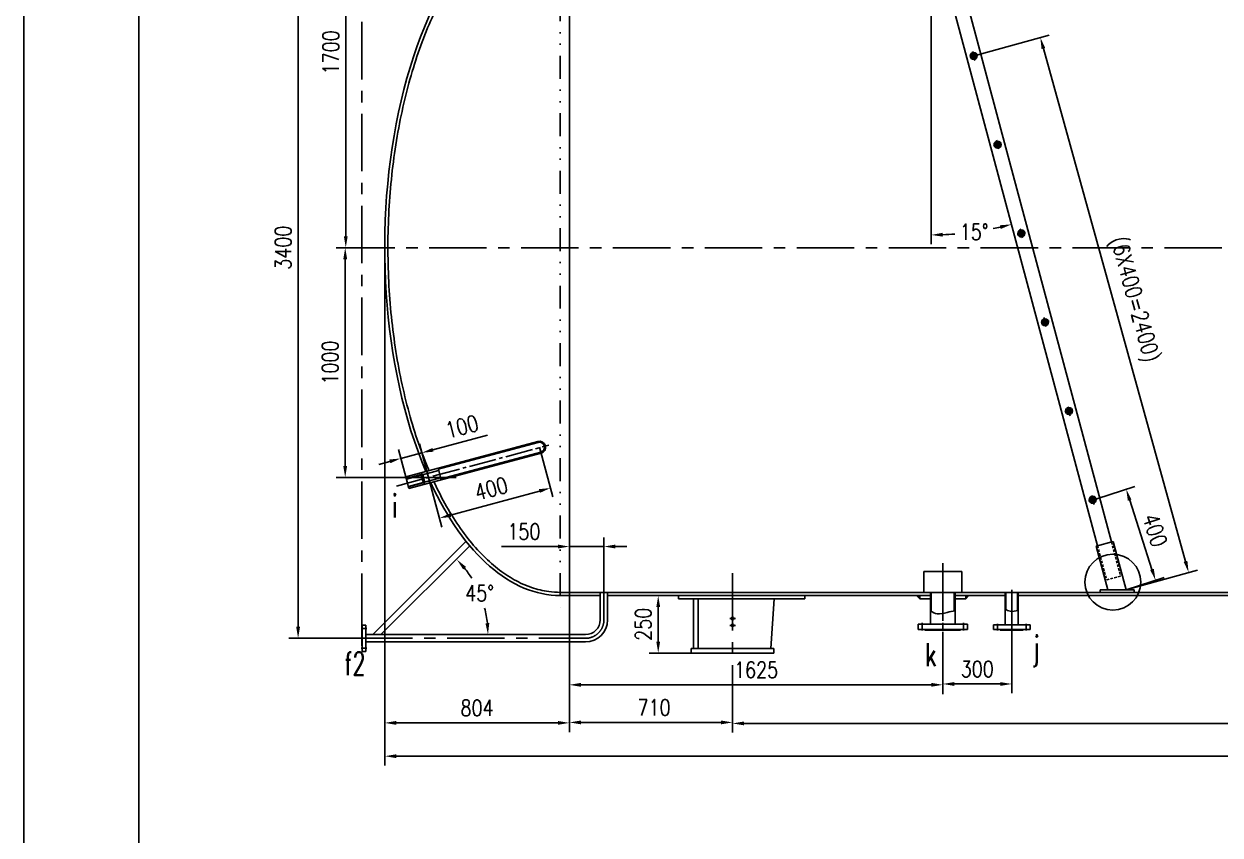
# Model space of a CAD drawing. Header units: millimetres. Extents: x -500 to 16320, y -200 to 11680.
# Drawn here: x -500 to 4706, y 5740 to 9270 of the extents above; entities that cross this region are included whole.
import ezdxf

# ---------------------------------------------------------------- set-up
doc = ezdxf.new("R2010")
doc.units = ezdxf.units.MM
doc.header["$LTSCALE"] = 200
for name, pattern in [('CENT2', [0.82, 0.6, -0.07, 0.08, -0.07]), ('CENTER', [2, 1.25, -0.25, 0.25, -0.25]), ('DASHED', [0.75, 0.5, -0.25]), ('DIVIDE', [1.25, 0.5, -0.25, 0, -0.25, 0, -0.25])]:
    doc.linetypes.add(name, pattern=pattern)
for name, color, linetype in [('1轮廓实线层', 7, 'Continuous'), ('2细线层', 4, 'Continuous'), ('3中心线层', 1, 'CENTER'), ('4虚线层', 6, 'DASHED'), ('5剖面线层', 2, 'Continuous'), ('6文字层', 3, 'Continuous'), ('7标注层', 4, 'Continuous'), ('8符号标注层', 4, 'Continuous'), ('9双点划线层', 6, 'DIVIDE'), ('B', 7, 'Continuous'), ('C2', 1, 'CENT2')]:
    doc.layers.add(name, color=color, linetype=linetype)
doc.styles.add('PC_TEXTSTYLE', font='romans.shx', dxfattribs={"width": 0.8, "bigfont": 'hzfs.shx'})
doc.styles.add('TH_GBDIM', font='romans.shx', dxfattribs={"width": 0.8, "bigfont": 'gbcbig.shx'})
doc.dimstyles.new('TH_GBDIM', dxfattribs={"dimscale": 20, "dimtxt": 3.5, "dimasz": 2.5, "dimexe": 2, "dimexo": 0, "dimgap": 1.5, "dimtad": 1, "dimdec": 1, "dimzin": 0, "dimdsep": 46, "dimtxsty": 'TH_GBDIM', "dimcen": 2.5, "dimclrd": 130, "dimclre": 130, "dimclrt": 3, "dimadec": 0, "dimazin": 0, "dimtfac": 0.714286, "dimtdec": 1, "dimtmove": 0, "dimatfit": 3, "dimfxl": 0, "dimtolj": 1, "dimtzin": 0, "dimlwd": -1, "dimlwe": -1, "dimarcsym": 0})

# ---------------------------------------------------------------- blocks, each defined once
blk = doc.blocks.new('*D16')
at = {"layer": '7标注层', "color": 130}
for p, q in [((1874.1, 6782.4), (1874.1, 6190.3)), ((2584.1, 6386.9), (2584.1, 6190.3)), ((2534.1, 6230.3), (1924.1, 6230.3))]:
    blk.add_line(p, q, dxfattribs=at)
for points in [[(1924.1, 6238.7), (1924.1, 6222), (1874.1, 6230.3)], [(2534.1, 6238.7), (2534.1, 6222), (2584.1, 6230.3)]]:
    blk.add_solid(points, dxfattribs=at)
at = {"layer": 'Defpoints', "color": 0}
for p in [(1874.1, 6782.4), (2584.1, 6386.9), (1874.1, 6230.3)]:
    blk.add_point(p, dxfattribs=at)
at = {"layer": '7标注层', "color": 3, "insert": (2242.5, 6295.3), "char_height": 70, "attachment_point": 5, "style": 'TH_GBDIM'}
blk.add_mtext('\\A1;710{}{}', dxfattribs=at)
blk = doc.blocks.new('*D17')
at = {"layer": '7标注层', "color": 130}
for p, q in [((3499.1, 6594.6), (3499.1, 6353.9)), ((1874.1, 6486.4), (1874.1, 6353.9)), ((1924.1, 6393.9), (3449.1, 6393.9))]:
    blk.add_line(p, q, dxfattribs=at)
for points in [[(1924.1, 6402.3), (1924.1, 6385.6), (1874.1, 6393.9)], [(3449.1, 6402.3), (3449.1, 6385.6), (3499.1, 6393.9)]]:
    blk.add_solid(points, dxfattribs=at)
at = {"layer": 'Defpoints', "color": 0}
for p in [(3499.1, 6594.6), (1874.1, 6486.4), (3499.1, 6393.9)]:
    blk.add_point(p, dxfattribs=at)
at = {"layer": '7标注层', "color": 3, "insert": (2686.6, 6458.9), "char_height": 70, "attachment_point": 5, "style": 'TH_GBDIM'}
blk.add_mtext('\\A1;1625{}{}', dxfattribs=at)
blk = doc.blocks.new('*D18')
at = {"layer": '7标注层', "color": 130}
for p, q in [((3799.1, 6594.6), (3799.1, 6357.6)), ((3499.1, 6393.9), (3499.1, 6437.6)), ((3549.1, 6397.6), (3749.1, 6397.6))]:
    blk.add_line(p, q, dxfattribs=at)
for points in [[(3549.1, 6405.9), (3549.1, 6389.2), (3499.1, 6397.6)], [(3749.1, 6405.9), (3749.1, 6389.2), (3799.1, 6397.6)]]:
    blk.add_solid(points, dxfattribs=at)
at = {"layer": 'Defpoints', "color": 0}
for p in [(3799.1, 6594.6), (3499.1, 6393.9), (3799.1, 6397.6)]:
    blk.add_point(p, dxfattribs=at)
at = {"layer": '7标注层', "color": 3, "insert": (3649.1, 6462.6), "char_height": 70, "attachment_point": 5, "style": 'TH_GBDIM'}
blk.add_mtext('\\A1;300{}{}', dxfattribs=at)
blk = doc.blocks.new('*D19')
at = {"layer": '7标注层', "color": 130}
for p, q in [((7460.5, 6386.9), (7460.5, 6186)), ((2584.1, 6230.3), (2584.1, 6186)), ((2634.1, 6226), (7410.5, 6226))]:
    blk.add_line(p, q, dxfattribs=at)
for points in [[(2634.1, 6234.3), (2634.1, 6217.7), (2584.1, 6226)], [(7410.5, 6234.3), (7410.5, 6217.7), (7460.5, 6226)]]:
    blk.add_solid(points, dxfattribs=at)
at = {"layer": 'Defpoints', "color": 0}
for p in [(7460.5, 6386.9), (2584.1, 6230.3), (7460.5, 6226)]:
    blk.add_point(p, dxfattribs=at)
at = {"layer": '7标注层', "color": 3, "insert": (5022.3, 6291), "char_height": 70, "attachment_point": 5, "style": 'TH_GBDIM'}
blk.add_mtext('\\A1;11780{}{}', dxfattribs=at)
blk = doc.blocks.new('*D21')
at = {"layer": '7标注层', "color": 130}
for p, q in [((1070.1, 8296.4), (1070.1, 6188.3)), ((1874.1, 6420.2), (1874.1, 6188.3)), ((1824.1, 6228.3), (1120.1, 6228.3))]:
    blk.add_line(p, q, dxfattribs=at)
for points in [[(1120.1, 6236.6), (1120.1, 6219.9), (1070.1, 6228.3)], [(1824.1, 6236.6), (1824.1, 6219.9), (1874.1, 6228.3)]]:
    blk.add_solid(points, dxfattribs=at)
at = {"layer": 'Defpoints', "color": 0}
for p in [(1070.1, 8296.4), (1874.1, 6420.2), (1070.1, 6228.3)]:
    blk.add_point(p, dxfattribs=at)
at = {"layer": '7标注层', "color": 3, "insert": (1472.1, 6293.3), "char_height": 70, "attachment_point": 5, "style": 'TH_GBDIM'}
blk.add_mtext('\\A1;804{}{}', dxfattribs=at)
blk = doc.blocks.new('*D22')
at = {"layer": '7标注层', "color": 130}
for p, q in [((1070.1, 8296.4), (858.3, 8296.4)), ((898.3, 8246.4), (898.3, 7346.4)), ((1152.7, 7296.4), (858.3, 7296.4))]:
    blk.add_line(p, q, dxfattribs=at)
for points in [[(890, 8246.4), (906.6, 8246.4), (898.3, 8296.4)], [(890, 7346.4), (906.6, 7346.4), (898.3, 7296.4)]]:
    blk.add_solid(points, dxfattribs=at)
at = {"layer": 'Defpoints', "color": 0}
for p in [(1070.1, 8296.4), (898.3, 7296.4), (1152.7, 7296.4)]:
    blk.add_point(p, dxfattribs=at)
at = {"layer": '7标注层', "color": 3, "insert": (833.3, 7796.4), "char_height": 70, "attachment_point": 5, "rotation": 90, "style": 'TH_GBDIM'}
blk.add_mtext('\\A1;1000{}{}', dxfattribs=at)
blk = doc.blocks.new('*D23')
at = {"layer": '7标注层', "color": 130}
for p, q in [((941.7, 9996.4), (860.8, 9996.4)), ((900.8, 8346.4), (900.8, 9946.4)), ((964.2, 8296.4), (860.8, 8296.4))]:
    blk.add_line(p, q, dxfattribs=at)
for points in [[(892.5, 9946.4), (909.2, 9946.4), (900.8, 9996.4)], [(892.5, 8346.4), (909.2, 8346.4), (900.8, 8296.4)]]:
    blk.add_solid(points, dxfattribs=at)
at = {"layer": 'Defpoints', "color": 0}
for p in [(900.8, 9996.4), (941.7, 9996.4), (964.2, 8296.4)]:
    blk.add_point(p, dxfattribs=at)
at = {"layer": '7标注层', "color": 3, "insert": (835.8, 9146.4), "char_height": 70, "attachment_point": 5, "rotation": 90, "style": 'TH_GBDIM'}
blk.add_mtext('\\A1;1700{}{}', dxfattribs=at)
blk = doc.blocks.new('*D24')
at = {"layer": '7标注层', "color": 130}
for p, q in [((860.8, 9996.4), (653.3, 9996.4)), ((693.3, 9946.4), (693.3, 6646.4)), ((941.7, 6596.4), (653.3, 6596.4))]:
    blk.add_line(p, q, dxfattribs=at)
for points in [[(684.9, 9946.4), (701.6, 9946.4), (693.3, 9996.4)], [(684.9, 6646.4), (701.6, 6646.4), (693.3, 6596.4)]]:
    blk.add_solid(points, dxfattribs=at)
at = {"layer": 'Defpoints', "color": 0}
for p in [(860.8, 9996.4), (693.3, 6596.4), (941.7, 6596.4)]:
    blk.add_point(p, dxfattribs=at)
at = {"layer": '7标注层', "color": 3, "insert": (628.3, 8296.4), "char_height": 70, "attachment_point": 5, "rotation": 90, "style": 'TH_GBDIM'}
blk.add_mtext('\\A1;3400{}{}', dxfattribs=at)
blk = doc.blocks.new('*D25')
at = {"layer": '7标注层', "color": 130}
for p, q in [((4168.9, 7203.9), (4335.3, 7257.5)), ((4409.6, 6896.4), (4312.5, 7197.6)), ((4296.7, 6807.5), (4463, 6861))]:
    blk.add_line(p, q, dxfattribs=at)
for points in [[(4320.5, 7200.2), (4304.6, 7195.1), (4297.2, 7245.2)], [(4417.5, 6898.9), (4401.7, 6893.8), (4424.9, 6848.8)]]:
    blk.add_solid(points, dxfattribs=at)
at = {"layer": 'Defpoints', "color": 0}
for p in [(4297.2, 7245.2), (4168.9, 7203.9), (4296.7, 6807.5)]:
    blk.add_point(p, dxfattribs=at)
at = {"layer": '7标注层', "color": 3, "insert": (4422.9, 7066.9), "char_height": 70, "attachment_point": 5, "rotation": 287.8572, "style": 'TH_GBDIM'}
blk.add_mtext('\\A1;400{}{}', dxfattribs=at)
blk = doc.blocks.new('*D26')
at = {"layer": '7标注层', "color": 130}
for p, q in [((3651.3, 9135.7), (3962.2, 9221.9)), ((3937, 9163), (4555.6, 6931.1)), ((4296.7, 6807.5), (4607.5, 6893.6))]:
    blk.add_line(p, q, dxfattribs=at)
for points in [[(3945, 9165.3), (3928.9, 9160.8), (3923.6, 9211.2)], [(4563.7, 6933.3), (4547.6, 6928.9), (4569, 6882.9)]]:
    blk.add_solid(points, dxfattribs=at)
at = {"layer": 'Defpoints', "color": 0}
for p in [(3651.3, 9135.7), (4569, 6882.9), (4296.7, 6807.5)]:
    blk.add_point(p, dxfattribs=at)
at = {"layer": '7标注层', "color": 3, "insert": (4326.6, 8069.3), "char_height": 70, "attachment_point": 5, "rotation": 285.4923, "style": 'TH_GBDIM'}
blk.add_mtext('\\A1;(6X400=2400){}{}', dxfattribs=at)
blk = doc.blocks.new('*D28')
at = {"layer": '7标注层', "color": 130}
blk.add_line((3448.7, 9318.6), (3448.7, 8311.9), dxfattribs=at)
for start, end in [(281.5425, 282.8772), (272.1228, 274.3932)]:
    blk.add_arc((3448.7, 9701.5), 1349.6, start, end, dxfattribs=at)
for points in [[(3747.5, 8393.9), (3751.5, 8377.8), (3798, 8397.9)], [(3498.9, 8344.5), (3498.6, 8361.2), (3448.7, 8351.9)]]:
    blk.add_solid(points, dxfattribs=at)
at = {"layer": 'Defpoints', "color": 0}
for p in [(3442.6, 9724.3), (3448.7, 9701.5), (3448.7, 9318.6), (3566.4, 8357), (4172.8, 6999.4)]:
    blk.add_point(p, dxfattribs=at)
at = {"layer": '7标注层', "color": 3, "insert": (3635.4, 8364.9), "char_height": 70, "attachment_point": 5, "style": 'TH_GBDIM'}
blk.add_mtext('\\A1;15%%d{}{}', dxfattribs=at)
blk = doc.blocks.new('*D53')
at = {"layer": '7标注层', "color": 130}
for p, q in [((1743.8, 7427.7), (1802.3, 7211.9)), ((1260.5, 7296.4), (1319.1, 7080.7)), ((1356.9, 7132.4), (1743.6, 7237.4))]:
    blk.add_line(p, q, dxfattribs=at)
for points in [[(1741.4, 7245.5), (1745.8, 7229.4), (1791.9, 7250.5)], [(1354.7, 7140.4), (1359.1, 7124.4), (1308.6, 7119.3)]]:
    blk.add_solid(points, dxfattribs=at)
at = {"layer": 'Defpoints', "color": 0}
for p in [(1743.8, 7427.7), (1260.5, 7296.4), (1791.9, 7250.5)]:
    blk.add_point(p, dxfattribs=at)
at = {"layer": '7标注层', "color": 3, "insert": (1533.8, 7247.8), "char_height": 70, "attachment_point": 5, "rotation": 15.1938, "style": 'TH_GBDIM'}
blk.add_mtext('\\A1;400{}{}', dxfattribs=at)
blk = doc.blocks.new('*D54')
at = {"layer": '7标注层', "color": 130}
for p, q in [((1280.1, 7416.7), (1517.7, 7480.3)), ((1169.4, 7272), (1130.3, 7417.9)), ((1140.6, 7379.3), (1231.8, 7403.7)), ((1260.5, 7296.4), (1221.4, 7442.4)), ((1092.3, 7366.4), (1044.1, 7353.4))]:
    blk.add_line(p, q, dxfattribs=at)
for points in [[(1277.9, 7424.7), (1282.2, 7408.6), (1231.8, 7403.7)], [(1090.2, 7374.4), (1094.5, 7358.3), (1140.6, 7379.3)]]:
    blk.add_solid(points, dxfattribs=at)
at = {"layer": 'Defpoints', "color": 0}
for p in [(1231.8, 7403.7), (1260.5, 7296.4), (1169.4, 7272)]:
    blk.add_point(p, dxfattribs=at)
at = {"layer": '7标注层', "color": 3, "insert": (1406.2, 7517.7), "char_height": 70, "attachment_point": 5, "rotation": 15, "style": 'TH_GBDIM'}
blk.add_mtext('\\A1;100{}{}', dxfattribs=at)
blk = doc.blocks.new('*D56')
at = {"layer": '7标注层', "color": 130}
for p, q in [((2349.1, 6782.4), (2220.6, 6782.4)), ((2260.6, 6732.4), (2260.6, 6582.4)), ((2404.1, 6532.4), (2220.6, 6532.4))]:
    blk.add_line(p, q, dxfattribs=at)
for points in [[(2252.3, 6732.4), (2269, 6732.4), (2260.6, 6782.4)], [(2252.3, 6582.4), (2269, 6582.4), (2260.6, 6532.4)]]:
    blk.add_solid(points, dxfattribs=at)
at = {"layer": 'Defpoints', "color": 0}
for p in [(2349.1, 6782.4), (2260.6, 6532.4), (2404.1, 6532.4)]:
    blk.add_point(p, dxfattribs=at)
at = {"layer": '7标注层', "color": 3, "insert": (2195.6, 6657.4), "char_height": 70, "attachment_point": 5, "rotation": 90, "style": 'TH_GBDIM'}
blk.add_mtext('\\A1;250{}{}', dxfattribs=at)
blk = doc.blocks.new('*D60')
at = {"layer": '7标注层', "color": 130}
for start, end in [(32.0851, 38.7922), (6.2078, 14.4547)]:
    blk.add_arc((1058, 6612.4), 461.7, start, end, dxfattribs=at)
for points in [[(1411.7, 6896.1), (1424.1, 6907.2), (1384.5, 6938.9)], [(1525.4, 6662.8), (1508.7, 6661.9), (1519.7, 6612.4)]]:
    blk.add_solid(points, dxfattribs=at)
at = {"layer": 'Defpoints', "color": 0}
for p in [(1387.7, 6942.1), (1504, 6731.9), (892.7, 6612.4), (1058, 6612.4), (1838.8, 6612.4)]:
    blk.add_point(p, dxfattribs=at)
at = {"layer": '7标注层', "color": 3, "insert": (1483.1, 6792.7), "char_height": 70, "attachment_point": 5, "style": 'TH_GBDIM'}
blk.add_mtext('\\A1;45%%d{}{}', dxfattribs=at)
blk = doc.blocks.new('*D63')
at = {"layer": '7标注层', "color": 130}
for p, q in [((1874.1, 6796.4), (1874.1, 7035.7)), ((2024.1, 6796.4), (2024.1, 7035.7)), ((1824.1, 6995.7), (1578.1, 6995.7)), ((2024.1, 6995.7), (1874.1, 6995.7)), ((2074.1, 6995.7), (2124.1, 6995.7))]:
    blk.add_line(p, q, dxfattribs=at)
for points in [[(1824.1, 7004.1), (1824.1, 6987.4), (1874.1, 6995.7)], [(2074.1, 7004.1), (2074.1, 6987.4), (2024.1, 6995.7)]]:
    blk.add_solid(points, dxfattribs=at)
at = {"layer": 'Defpoints', "color": 0}
for p in [(1874.1, 6995.7), (1874.1, 6796.4), (2024.1, 6796.4)]:
    blk.add_point(p, dxfattribs=at)
at = {"layer": '7标注层', "color": 3, "insert": (1676.1, 7060.7), "char_height": 70, "attachment_point": 5, "style": 'TH_GBDIM'}
blk.add_mtext('\\A1;150{}{}', dxfattribs=at)
blk = doc.blocks.new('*D70')
at = {"layer": '7标注层', "color": 130}
for p, q in [((8974.5, 8296.4), (8974.5, 6043.3)), ((1070.1, 6188.3), (1070.1, 6043.3)), ((8924.5, 6083.3), (1120.1, 6083.3))]:
    blk.add_line(p, q, dxfattribs=at)
for points in [[(1120.1, 6091.6), (1120.1, 6075), (1070.1, 6083.3)], [(8924.5, 6091.6), (8924.5, 6075), (8974.5, 6083.3)]]:
    blk.add_solid(points, dxfattribs=at)
at = {"layer": 'Defpoints', "color": 0}
for p in [(8974.5, 8296.4), (1070.1, 6188.3), (1070.1, 6083.3)]:
    blk.add_point(p, dxfattribs=at)
at = {"layer": '7标注层', "color": 3, "insert": (5022.3, 6148.3), "char_height": 70, "attachment_point": 5, "style": 'TH_GBDIM'}
blk.add_mtext('\\A1;~14808{}{}', dxfattribs=at)

msp = doc.modelspace()

# ---------------------------------------------------------------- hatches: boundary and pattern name
at = {"layer": '5剖面线层'}
for points in [[(3399.15, 6768.42), (3399.15, 6782.42), (3385.15, 6782.42)], [(3599.15, 6782.42), (3613.15, 6782.42), (3599.15, 6768.42)]]:
    msp.add_hatch(color=256, dxfattribs=at).paths.add_polyline_path(points)

# ---------------------------------------------------------------- linework, layer by layer
for p, q in [((1874.15, 9810.42), (1874.15, 6782.42)), ((3442.61, 9724.34), (4172.76, 6999.37)), ((3505.65, 9732.5), (3752.39, 8811.65)), ((3752.39, 8811.65), (4233.62, 7015.67)), ((1162.09, 7299.24), (1736.9, 7453.26)), ((1303.42, 7332.36), (1738.09, 7448.83)), ((1175.81, 7248.05), (1750.62, 7402.07)), ((1314.76, 7290.03), (1749.43, 7406.5)), ((1162.09, 7299.24), (1175.81, 7248.05)), ((1164.16, 7291.51), (1228.43, 7308.73)), ((1227.85, 7310.89), (1234.22, 7312.6)), ((1238.59, 7270.84), (1227.85, 7310.89)), ((1244.96, 7272.55), (1234.22, 7312.6)), ((1235.32, 7308.51), (1304.82, 7327.13)), ((1243.86, 7276.63), (1313.36, 7295.26)), ((1238.59, 7270.84), (1244.96, 7272.55)), ((1018.38, 6612.42), (1424.46, 7018.5)), ((1053.74, 6612.42), (1440.35, 6999.04)), ((4166, 6997.56), (4240.38, 7017.49)), ((4166, 6997.56), (4216.94, 6807.45)), ((4240.38, 7017.49), (4296.66, 6807.45)), ((3416.02, 6887.02), (3416.02, 6796.42)), ((3416.02, 6887.02), (3499.15, 6887.02)), ((3582.28, 6887.02), (3499.15, 6887.02)), ((3582.28, 6887.02), (3582.28, 6796.42)), ((1834.15, 6796.42), (8210.45, 6796.42)), ((1834.15, 6782.42), (2008.15, 6782.42)), ((1834.15, 6782.42), (2008.15, 6782.42)), ((2008.15, 6676.42), (2008.15, 6796.42)), ((2040.15, 6676.42), (2040.15, 6796.42)), ((2040.15, 6782.42), (3444.65, 6782.42)), ((2349.15, 6782.42), (2349.15, 6768.42)), ((2349.15, 6768.42), (2899.15, 6768.42)), ((2414.15, 6768.42), (2414.15, 6552.42)), ((2434.15, 6768.42), (2434.15, 6552.42)), ((2764.56, 6768.42), (2750.15, 6552.42)), ((2899.15, 6782.42), (2899.15, 6768.42)), ((3399.15, 6768.42), (3385.15, 6782.42)), ((3399.15, 6782.42), (3399.15, 6768.42)), ((3399.15, 6768.42), (3445.15, 6768.42)), ((3399.15, 6768.42), (3444.65, 6768.42)), ((3445.15, 6796.42), (3445.15, 6658.42)), ((3449.15, 6796.42), (3449.15, 6712.88)), ((3549.15, 6796.42), (3549.15, 6715.86)), ((3553.15, 6796.42), (3553.15, 6658.42)), ((3553.65, 6782.42), (3770.65, 6782.42)), ((3599.15, 6768.42), (3553.65, 6768.42)), ((3599.15, 6768.42), (3613.15, 6782.42)), ((3599.15, 6782.42), (3599.15, 6768.42)), ((3770.65, 6796.42), (3770.65, 6654.42)), ((3774.15, 6796.42), (3774.15, 6721.8)), ((3824.15, 6796.42), (3824.15, 6716.14)), ((3827.65, 6796.42), (3827.65, 6654.42)), ((3827.65, 6782.42), (7997.95, 6782.42)), ((4184.74, 6807.45), (4331.94, 6807.45)), ((4184.74, 6807.45), (4184.74, 6796.42)), ((4331.94, 6807.45), (4331.94, 6796.42)), ((972.15, 6628.92), (972.15, 6563.92)), ((988.15, 6612.42), (1944.15, 6612.42)), ((3576.65, 6635.42), (3420.5, 6635.42)), ((3849.15, 6635.42), (3749.15, 6635.42)), ((988.15, 6580.42), (1944.15, 6580.42)), ((2404.15, 6552.42), (2764.15, 6552.42)), ((2404.15, 6552.42), (2404.15, 6532.42)), ((2404.15, 6532.42), (2764.15, 6532.42)), ((2764.15, 6552.42), (2764.15, 6532.42))]:
    msp.add_line(p, q)
for centre, radius in [((3633.81, 9131.06), 15.22), ((3737.34, 8744.69), 15.22), ((3840.87, 8358.31), 15.22), ((3944.4, 7971.94), 15.22), ((4047.92, 7585.57), 15.22), ((4151.45, 7199.2), 15.22), ((2584.15, 6682.42), 5.5), ((2584.15, 6652.42), 5.5)]:
    msp.add_circle(centre, radius)
for centre, radius, start, end in [((1743.76, 7427.66), 26.5, 285, 105), ((1743.76, 7427.66), 21.91, 285, 105), ((1944.15, 6676.42), 96, 270, 360), ((1944.15, 6676.42), 64, 270, 360)]:
    msp.add_arc(centre, radius, start, end)
for start_param, end_param in [(0, 2.2695064), (2.3126124, 3.1415927)]:
    msp.add_ellipse((1834.15, 8296.42), major_axis=(0, 1514), ratio=0.5046235, start_param=start_param, end_param=end_param)
for points, knots in [([(1834.15, 9796.42), (1813.72, 9796.42), (1793.29, 9794.74), (1747.66, 9787.19), (1722.48, 9780.43), (1672.49, 9761.76), (1647.68, 9749.84), (1598.67, 9720.91), (1574.48, 9703.9), (1526.99, 9664.93), (1503.69, 9642.97), (1458.28, 9594.3), (1436.16, 9567.6), (1393.36, 9509.73), (1372.69, 9478.56), (1333.03, 9412.1), (1314.04, 9376.8), (1277.97, 9302.46), (1260.89, 9263.41), (1228.82, 9181.99), (1213.84, 9139.61), (1186.15, 9051.99), (1173.44, 9006.75), (1150.43, 8913.88), (1140.13, 8866.25), (1122.06, 8769.12), (1114.29, 8719.63), (1101.35, 8619.29), (1096.18, 8568.46), (1088.53, 8466), (1086.03, 8414.37), (1083.73, 8310.88), (1083.93, 8259.02), (1087.02, 8155.61), (1089.92, 8104.07), (1098.36, 8001.85), (1103.91, 7951.18), (1117.62, 7851.25), (1125.77, 7802), (1144.59, 7705.44), (1155.25, 7658.13), (1178.97, 7565.97), (1192.03, 7521.12), (1220.38, 7434.36), (1235.68, 7392.45), (1255.58, 7343.48), (1259.18, 7334.82), (1262.83, 7326.23)], [0, 0, 0, 0, 0.0832503, 0.0832503, 0.1863645, 0.1863645, 0.2894788, 0.2894788, 0.3925931, 0.3925931, 0.4957074, 0.4957074, 0.5988216, 0.5988216, 0.7019359, 0.7019359, 0.8050502, 0.8050502, 0.9081645, 0.9081645, 1.0112787, 1.0112787, 1.114393, 1.114393, 1.2175073, 1.2175073, 1.3206216, 1.3206216, 1.4237358, 1.4237358, 1.5268501, 1.5268501, 1.6299644, 1.6299644, 1.7330787, 1.7330787, 1.8361929, 1.8361929, 1.9393072, 1.9393072, 2.0424215, 2.0424215, 2.1455358, 2.1455358, 2.24865, 2.24865, 2.2710774, 2.2710774, 2.2710774, 2.2710774]), ([(1284.62, 7277.2), (1290.97, 7263.52), (1297.45, 7250.08), (1322.37, 7200.27), (1341.62, 7165.56), (1381.77, 7100.32), (1402.68, 7069.79), (1445.89, 7013.24), (1468.2, 6987.22), (1513.96, 6939.96), (1537.4, 6918.72), (1585.15, 6881.21), (1609.46, 6864.95), (1658.64, 6837.52), (1683.52, 6826.37), (1733.61, 6809.21), (1758.82, 6803.21), (1800.76, 6797.55), (1817.45, 6796.42), (1834.15, 6796.42)], [2.31460146, 2.31460146, 2.31460146, 2.31460146, 2.35176431, 2.35176431, 2.45487859, 2.45487859, 2.55799286, 2.55799286, 2.66110714, 2.66110714, 2.76422141, 2.76422141, 2.86733569, 2.86733569, 2.97044996, 2.97044996, 3.07356424, 3.07356424, 3.14159265, 3.14159265, 3.14159265, 3.14159265])]:
    msp.add_open_spline(points, degree=3, knots=knots)
at = {"layer": '1轮廓实线层'}
for p, q in [((0, 0), (0, 11480)), ((3633.81, 9144.91), (3621.81, 9137.98)), ((3621.81, 9137.98), (3621.81, 9124.13)), ((3621.81, 9124.13), (3633.81, 9117.2)), ((3645.81, 9137.98), (3633.81, 9144.91)), ((3633.81, 9117.2), (3645.81, 9124.13)), ((3645.81, 9124.13), (3645.81, 9137.98)), ((3723.84, 8744.78), (3730.77, 8756.78)), ((3730.77, 8756.78), (3744.62, 8756.78)), ((3744.62, 8756.78), (3751.55, 8744.78)), ((3730.77, 8732.78), (3723.84, 8744.78)), ((3744.62, 8732.78), (3730.77, 8732.78)), ((3751.55, 8744.78), (3744.62, 8732.78)), ((3827.01, 8358.31), (3833.94, 8370.31)), ((3833.94, 8346.31), (3827.01, 8358.31)), ((3833.94, 8370.31), (3847.8, 8370.31)), ((3847.8, 8346.31), (3833.94, 8346.31)), ((3847.8, 8370.31), (3854.73, 8358.31)), ((3854.73, 8358.31), (3847.8, 8346.31)), ((3930.89, 7972.04), (3937.82, 7984.04)), ((3937.82, 7960.04), (3930.89, 7972.04)), ((3937.82, 7984.04), (3951.68, 7984.04)), ((3951.68, 7984.04), (3958.61, 7972.04)), ((3958.61, 7972.04), (3951.68, 7960.04)), ((3951.68, 7960.04), (3937.82, 7960.04)), ((4047.92, 7599.43), (4035.92, 7592.5)), ((4035.92, 7592.5), (4035.92, 7578.65)), ((4035.92, 7578.65), (4047.92, 7571.72)), ((4059.92, 7592.5), (4047.92, 7599.43)), ((4047.92, 7571.72), (4059.92, 7578.65)), ((4059.92, 7578.65), (4059.92, 7592.5)), ((4151.8, 7213.15), (4139.8, 7206.23)), ((4139.8, 7206.23), (4139.8, 7192.37)), ((4139.8, 7192.37), (4151.8, 7185.44)), ((4163.8, 7206.23), (4151.8, 7213.15)), ((4151.8, 7185.44), (4163.8, 7192.37)), ((4163.8, 7192.37), (4163.8, 7206.23)), ((970.15, 6612.92), (970.15, 6628.92)), ((970.15, 6628.92), (972.15, 6628.92)), ((970.15, 6596.42), (970.15, 6612.92)), ((972.15, 6645.92), (972.15, 6653.92)), ((972.15, 6653.92), (988.15, 6653.92)), ((972.15, 6631.92), (972.15, 6645.92)), ((972.15, 6628.92), (972.15, 6631.92)), ((988.15, 6653.92), (988.15, 6645.92)), ((988.15, 6645.92), (988.15, 6631.92)), ((988.15, 6631.92), (988.15, 6612.92)), ((988.15, 6612.92), (988.15, 6596.42)), ((3391.65, 6635.42), (3391.65, 6658.42)), ((3391.65, 6658.42), (3400.15, 6658.42)), ((3400.15, 6635.42), (3391.65, 6635.42)), ((3400.15, 6658.42), (3418.15, 6658.42)), ((3418.15, 6635.42), (3400.15, 6635.42)), ((3418.15, 6658.42), (3444.15, 6658.42)), ((3421.65, 6635.42), (3418.15, 6635.42)), ((3421.65, 6632.42), (3421.65, 6635.42)), ((3444.15, 6632.42), (3421.65, 6632.42)), ((3444.15, 6658.42), (3499.15, 6658.42)), ((3499.15, 6632.42), (3444.15, 6632.42)), ((3554.15, 6658.42), (3499.15, 6658.42)), ((3499.15, 6632.42), (3554.15, 6632.42)), ((3580.15, 6658.42), (3554.15, 6658.42)), ((3554.15, 6632.42), (3576.65, 6632.42)), ((3576.65, 6635.42), (3580.15, 6635.42)), ((3576.65, 6632.42), (3576.65, 6635.42)), ((3598.15, 6658.42), (3580.15, 6658.42)), ((3580.15, 6635.42), (3598.15, 6635.42)), ((3606.65, 6658.42), (3598.15, 6658.42)), ((3598.15, 6635.42), (3606.65, 6635.42)), ((3606.65, 6635.42), (3606.65, 6658.42)), ((3719.15, 6635.42), (3719.15, 6654.42)), ((3719.15, 6654.42), (3727.65, 6654.42)), ((3727.65, 6635.42), (3719.15, 6635.42)), ((3727.65, 6654.42), (3745.65, 6654.42)), ((3745.65, 6635.42), (3727.65, 6635.42)), ((3745.65, 6654.42), (3769.65, 6654.42)), ((3749.15, 6635.42), (3745.65, 6635.42)), ((3749.15, 6632.42), (3749.15, 6635.42)), ((3769.65, 6632.42), (3749.15, 6632.42)), ((3769.65, 6654.42), (3799.15, 6654.42)), ((3799.15, 6632.42), (3769.65, 6632.42)), ((3828.65, 6654.42), (3799.15, 6654.42)), ((3799.15, 6632.42), (3828.65, 6632.42)), ((3852.65, 6654.42), (3828.65, 6654.42)), ((3828.65, 6632.42), (3849.15, 6632.42)), ((3849.15, 6635.42), (3852.65, 6635.42)), ((3849.15, 6632.42), (3849.15, 6635.42)), ((3870.65, 6654.42), (3852.65, 6654.42)), ((3852.65, 6635.42), (3870.65, 6635.42)), ((3879.15, 6654.42), (3870.65, 6654.42)), ((3870.65, 6635.42), (3879.15, 6635.42)), ((3879.15, 6635.42), (3879.15, 6654.42)), ((970.15, 6596.42), (970.15, 6579.92)), ((970.15, 6579.92), (970.15, 6563.92)), ((970.15, 6563.92), (972.15, 6563.92)), ((972.15, 6563.92), (972.15, 6560.92)), ((972.15, 6560.92), (972.15, 6546.92)), ((988.15, 6579.92), (988.15, 6596.42)), ((988.15, 6560.92), (988.15, 6579.92)), ((988.15, 6546.92), (988.15, 6560.92)), ((972.15, 6546.92), (972.15, 6538.92)), ((972.15, 6538.92), (988.15, 6538.92)), ((988.15, 6538.92), (988.15, 6546.92))]:
    msp.add_line(p, q, dxfattribs=at)
for centre, radius in [((3633.81, 9131.06), 11.4), ((3633.81, 9131.06), 6.4), ((3737.69, 8744.78), 11.4), ((3737.69, 8744.78), 6.4), ((3840.87, 8358.31), 11.4), ((3840.87, 8358.31), 6.4), ((3944.75, 7972.04), 11.4), ((3944.75, 7972.04), 6.4), ((4047.92, 7585.57), 11.4), ((4047.92, 7585.57), 6.4), ((4151.8, 7199.3), 11.4), ((4151.8, 7199.3), 6.4)]:
    msp.add_circle(centre, radius, dxfattribs=at)
at = {"layer": '2细线层'}
for p, q in [((-500, -200), (-500, 11680)), ((1164.68, 7289.58), (1228.95, 7306.8)), ((1173.22, 7257.71), (1237.49, 7274.93))]:
    msp.add_line(p, q, dxfattribs=at)
for centre, start, end in [((3633.81, 9131.06), 180, 90), ((3737.69, 8744.78), 300, 210), ((3840.87, 8358.31), 300, 210), ((3944.75, 7972.04), 300, 210), ((4047.92, 7585.57), 180, 90), ((4151.8, 7199.3), 180, 90)]:
    msp.add_arc(centre, 8, start, end, dxfattribs=at)
for points, knots in [([(3445.15, 6715.35), (3454.79, 6709.2), (3477.58, 6697.47), (3513.97, 6708.88), (3541.46, 6714.97), (3553.15, 6716.39)], [14.5843445, 14.5843445, 14.5843445, 14.5843445, 47.469224, 91.1638912, 124.511303, 124.511303, 124.511303, 124.511303]), ([(3770.65, 6724.01), (3777.63, 6719.4), (3795.18, 6710.79), (3815.63, 6714.9), (3827.65, 6716.67)], [23.8725227, 23.8725227, 23.8725227, 23.8725227, 48.5829351, 83.8618823, 83.8618823, 83.8618823, 83.8618823])]:
    msp.add_open_spline(points, degree=3, knots=knots, dxfattribs=at)
at = {"layer": '3中心线层'}
for p, q in [((970.15, 6628.92), (970.15, 9963.92)), ((3651.3, 9135.74), (3616.33, 9126.37)), ((3628.86, 9149.54), (3639.25, 9110.76)), ((3754.83, 8749.37), (3719.85, 8740)), ((3742.65, 8726.3), (3732.26, 8765.07)), ((3858.36, 8363), (3823.38, 8353.63)), ((3845.82, 8339.83), (3835.43, 8378.61)), ((863.68, 8296.42), (9299.96, 8296.42)), ((3961.88, 7976.63), (3926.91, 7967.26)), ((3949.7, 7953.56), (3939.31, 7992.33)), ((4042.97, 7604.06), (4053.36, 7565.28)), ((4065.41, 7590.26), (4030.44, 7580.89)), ((1152.69, 7296.42), (1381.19, 7296.42)), ((4168.94, 7203.89), (4133.96, 7194.52)), ((4146.85, 7217.78), (4157.24, 7179.01)), ((2584.15, 6880.14), (2584.15, 6386.87)), ((3499.15, 6923.02), (3499.15, 6594.61)), ((2024.15, 6676.42), (2024.15, 6827.03)), ((3799.15, 6807.78), (3799.15, 6594.61)), ((2572.46, 6682.42), (2597.45, 6682.42)), ((967.15, 6638.92), (992.15, 6638.92)), ((2572.46, 6652.42), (2597.45, 6652.42)), ((3409.15, 6630.42), (3409.15, 6663.42)), ((3409.15, 6663.42), (3409.15, 6663.42)), ((3409.15, 6663.42), (3409.15, 6663.42)), ((3409.15, 6663.42), (3409.15, 6663.42)), ((3409.15, 6663.42), (3409.15, 6663.42)), ((3499.15, 6627.42), (3499.15, 6663.42)), ((3499.15, 6632.42), (3499.15, 6627.42)), ((3589.15, 6630.42), (3589.15, 6663.42)), ((3736.65, 6630.42), (3736.65, 6659.42)), ((3799.15, 6627.42), (3799.15, 6659.42)), ((3861.65, 6630.42), (3861.65, 6659.42)), ((941.7, 6596.42), (1944.15, 6596.42)), ((965.15, 6596.42), (993.15, 6596.42)), ((967.15, 6553.92), (992.15, 6553.92))]:
    msp.add_line(p, q, dxfattribs=at)
msp.add_arc((1944.15, 6676.42), 80, 270, 360, dxfattribs=at)
at = {"layer": '4虚线层', "ltscale": 0.1125}
for p, q in [((4172.76, 6999.37), (4212.66, 6850.49)), ((4233.62, 7015.67), (4273.51, 6866.79)), ((4212.66, 6850.49), (4273.51, 6866.79))]:
    msp.add_line(p, q, dxfattribs=at)
at = {"layer": '8符号标注层'}
msp.add_circle((4239.22, 6840.92), 121.65, dxfattribs=at)
at = {"layer": '9双点划线层'}
msp.add_line((1834.15, 9882.43), (1834.15, 6702.81), dxfattribs=at)
at = {"layer": 'B'}
for p, q in [((1315.95, 7285.6), (1302.23, 7336.79)), ((1173.74, 7255.77), (1238.01, 7272.99))]:
    msp.add_line(p, q, dxfattribs=at)
at = {"layer": 'C2'}
msp.add_line((1121.71, 7259.23), (1783.82, 7436.64), dxfattribs=at)

# ---------------------------------------------------------------- texts
at = {"layer": '6文字层', "style": 'PC_TEXTSTYLE', "width": 0.667}
for s, p in [('i', (1102.19, 7121.51)), ('k', (3422.35, 6475.6)), ('j', (3890.76, 6506.53)), ('f2', (895.53, 6436.19))]:
    msp.add_text(s, height=100, dxfattribs=at).set_placement(p)

# ---------------------------------------------------------------- dimensions: what is measured, and where the dimension line sits
at = {"layer": '7标注层'}
for base, p1, p2, text, picture, middle in [((693.27, 6596.42), (860.83, 9996.42), (941.7, 6596.42), '3400{}{}', '*D24', (628.27, 8296.42)), ((900.83, 9996.42), (964.23, 8296.42), (941.7, 9996.42), '1700{}{}', '*D23', (835.83, 9146.42)), ((898.31, 7296.42), (1070.15, 8296.42), (1152.69, 7296.42), '1000{}{}', '*D22', (833.31, 7796.42)), ((2260.62, 6532.42), (2349.15, 6782.42), (2404.15, 6532.42), '250{}{}', '*D56', (2195.62, 6657.42))]:
    dim = msp.add_linear_dim(base=base, p1=p1, p2=p2, angle=90, text=text, dimstyle='TH_GBDIM', override={"dimgap": 1.5, "dimtad": 1, "dimjust": 0, "dimse1": 0, "dimse2": 0, "dimsd1": 0, "dimsd2": 0, "dimclrt": 3, "dimtvp": 0}, dxfattribs=at)
    dim.commit()
    dim.dimension.update_dxf_attribs({"geometry": picture, "text_midpoint": middle})
for base, line1, line2, text, picture, middle in [((3566.36, 8357.03), ((3442.61, 9724.34), (4172.76, 6999.37)), ((3448.73, 9701.49), (3448.73, 9318.61)), '15%%d{}{}', '*D28', (3635.45, 8364.87)), ((1504.02, 6731.92), ((1058.04, 6612.42), (1387.69, 6942.07)), ((892.68, 6612.42), (1838.79, 6612.42)), '45%%d{}{}', '*D60', (1483.11, 6792.67))]:
    dim = msp.add_angular_dim_2l(base=base, line1=line1, line2=line2, text=text, dimstyle='TH_GBDIM', override={"dimtad": 0, "dimtih": 1, "dimtoh": 1, "dimclrt": 3}, dxfattribs=at)
    dim.commit()
    dim.dimension.update_dxf_attribs({"geometry": picture, "text_midpoint": middle, "dimtype": 162})
for p1, p2, distance, text, picture, middle in [((3651.3, 9135.74), (4296.66, 6807.45), 282.58, '(6X400=2400){}{}', '*D26', (4326.6, 8069.34)), ((4296.66, 6807.45), (4168.94, 7203.89), -134.75, '400{}{}', '*D25', (4422.93, 7066.92))]:
    dim = msp.add_aligned_dim(p1=p1, p2=p2, distance=distance, text=text, dimstyle='TH_GBDIM', override={"dimgap": 1.5, "dimtad": 1, "dimjust": 0, "dimse1": 0, "dimse2": 0, "dimsd1": 0, "dimsd2": 0, "dimclrt": 3, "dimtvp": 0}, dxfattribs=at)
    dim.commit()
    dim.dimension.update_dxf_attribs({"geometry": picture, "text_midpoint": middle})
for base, p1, p2, text, picture, middle in [((1070.15, 6228.26), (1874.15, 6420.16), (1070.15, 8296.42), '804{}{}', '*D21', (1472.15, 6293.26)), ((1070.15, 6083.29), (8974.45, 8296.42), (1070.15, 6188.26), '~14808{}{}', '*D70', (5022.3, 6148.29)), ((1874.15, 6995.72), (2024.15, 6796.42), (1874.15, 6796.42), '150{}{}', '*D63', (1676.15, 7060.72)), ((3499.15, 6393.93), (1874.15, 6486.39), (3499.15, 6594.61), '1625{}{}', '*D17', (2686.65, 6458.93)), ((3799.15, 6397.56), (3499.15, 6393.93), (3799.15, 6594.61), '300{}{}', '*D18', (3649.15, 6462.56)), ((7460.45, 6225.99), (2584.15, 6230.35), (7460.45, 6386.87), '11780{}{}', '*D19', (5022.3, 6290.99))]:
    dim = msp.add_linear_dim(base=base, p1=p1, p2=p2, text=text, dimstyle='TH_GBDIM', override={"dimgap": 1.5, "dimtad": 1, "dimjust": 0, "dimse1": 0, "dimse2": 0, "dimsd1": 0, "dimsd2": 0, "dimclrt": 3, "dimtvp": 0}, dxfattribs=at)
    dim.commit()
    dim.dimension.update_dxf_attribs({"geometry": picture, "text_midpoint": middle})
for base, p1, p2, angle, text, picture, middle in [((1231.77, 7403.72), (1169.39, 7272.01), (1260.52, 7296.42), 15, '100{}{}', '*D54', (1423.02, 7454.96)), ((1791.86, 7250.53), (1260.52, 7296.42), (1743.76, 7427.66), 15.19383, '400{}{}', '*D53', (1550.8, 7185.06))]:
    dim = msp.add_linear_dim(base=base, p1=p1, p2=p2, angle=angle, text=text, dimstyle='TH_GBDIM', override={"dimgap": 1.5, "dimtad": 1, "dimjust": 0, "dimse1": 0, "dimse2": 0, "dimsd1": 0, "dimsd2": 0, "dimclrt": 3, "dimtvp": 0}, dxfattribs=at)
    dim.commit()
    dim.dimension.update_dxf_attribs({"geometry": picture, "text_midpoint": middle, "dimtype": 161})
dim = msp.add_linear_dim(base=(1874.15, 6230.35), p1=(2584.15, 6386.87), p2=(1874.15, 6782.42), text='710{}{}', dimstyle='TH_GBDIM', override={"dimgap": 1.5, "dimtad": 1, "dimjust": 0, "dimse1": 0, "dimse2": 0, "dimsd1": 0, "dimsd2": 0, "dimclrt": 3, "dimtvp": 0}, dxfattribs=at)
dim.commit()
dim.dimension.update_dxf_attribs({"geometry": '*D16', "text_midpoint": (2242.54, 6230.35), "dimtype": 160})

doc.saveas('drawing.dxf')
